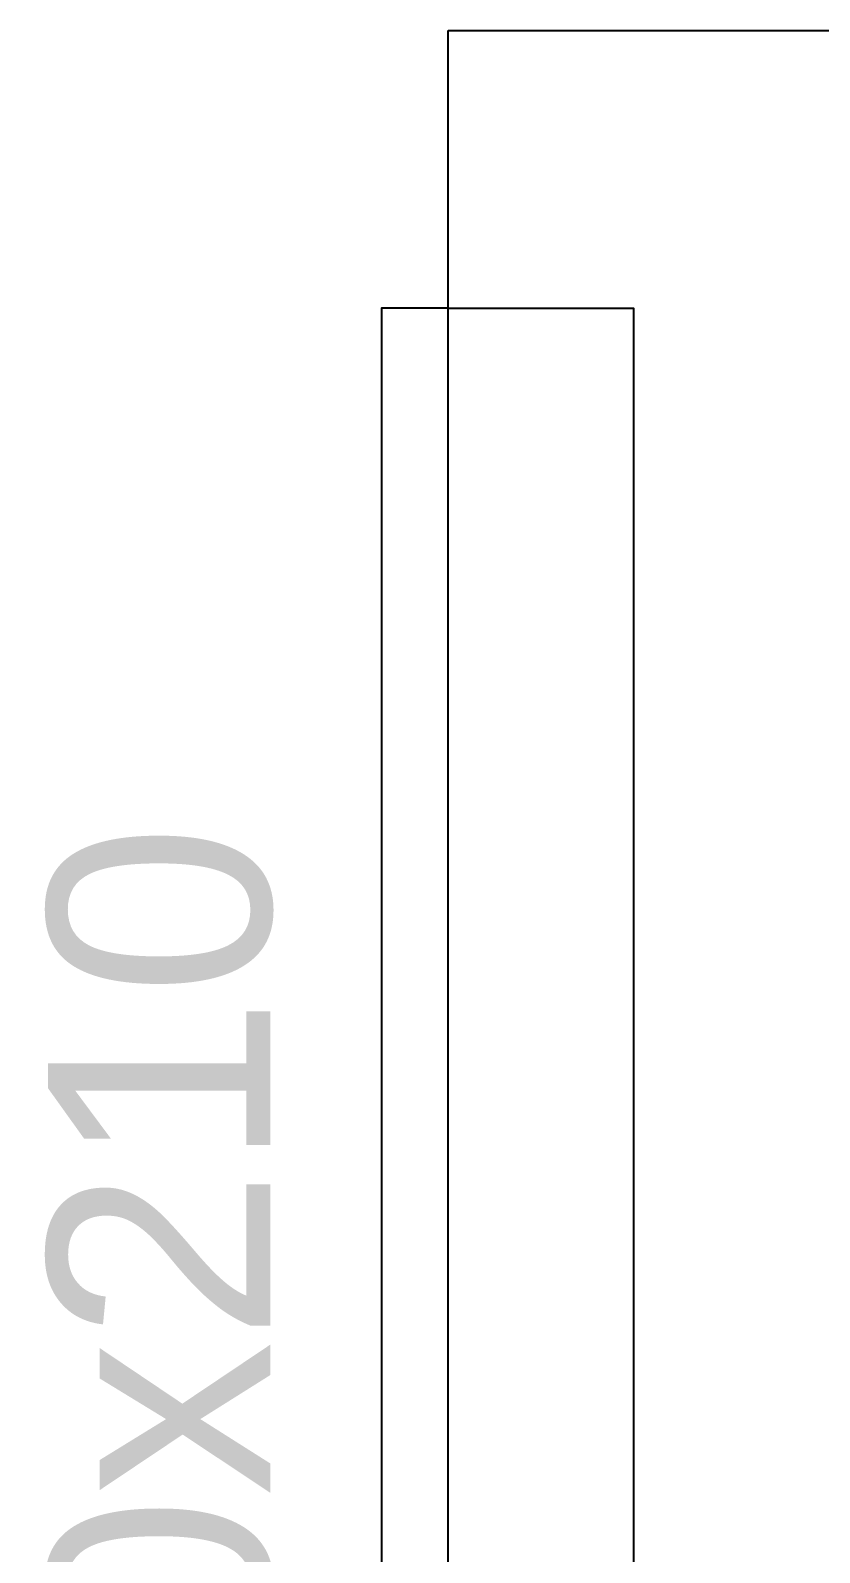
# Model space of a CAD drawing. Header units: centimetres. Extents: x 0 to 1084401, y -139216 to 99734.
# Drawn here: x 911707.7 to 911750.3, y 10184.8 to 10267 of the extents above; entities that cross this region are included whole.
import ezdxf
from ezdxf.enums import TextEntityAlignment as Align

# ---------------------------------------------------------------- set-up
doc = ezdxf.new("R2010")
doc.units = ezdxf.units.CM
doc.header["$LTSCALE"] = 4
doc.layers.add('0.6', color=6, linetype='Continuous')
doc.layers.add('02-CONT', color=2, linetype='Continuous')
doc.styles.add('2mm 1-50', font='arial.ttf', dxfattribs={"height": 0.1})

# ---------------------------------------------------------------- blocks, each defined once
blk = doc.blocks.new('1_00e')
blk.add_lwpolyline([(-28.40539012428269, -52.25289090163764), (-25.40539012428269, -52.25289090163764), (-25.40539012428269, 47.74710909836236), (-28.40539012428269, 47.74710909836236)], close=True)
at = {"color": 1}
blk.add_arc((-28.40539012428326, -52.25289090163764), 100, 0, 90, dxfattribs=at)

msp = doc.modelspace()

# ---------------------------------------------------------------- linework, layer by layer
at = {"layer": '0.6'}
msp.add_line((911730.2346801861, 10252.01251930818), (911730.2346801861, 10267.01251930818), dxfattribs=at)
for points in [[(911730.2346801861, 10267.01251930818), (911755.2346801861, 10267.01251930818)], [(911740.2346801861, 10267.01251930817), (911980.2346801861, 10267.01251930817)], [(911730.2346801861, 10252.01251930818), (911740.2346801861, 10252.01251930818), (911740.2346801861, 9892.012519308182), (911605.2346801861, 9892.012519308182)]]:
    msp.add_lwpolyline(points, dxfattribs=at)

# ---------------------------------------------------------------- block references
at = {"layer": '02-CONT', "xscale": 1.2, "yscale": 1.2, "zscale": 1.2, "rotation": 180}
msp.add_blockref('1_00e', (911696.148212037, 10189.30905022622), dxfattribs=at)

# ---------------------------------------------------------------- texts
at = {"layer": '02-CONT', "style": '2mm 1-50'}
msp.add_text('120x210', height=12, rotation=90, dxfattribs=at).set_placement((911714.6346801862, 10192.01251930818), align=Align.MIDDLE_CENTER)

doc.saveas('drawing.dxf')
